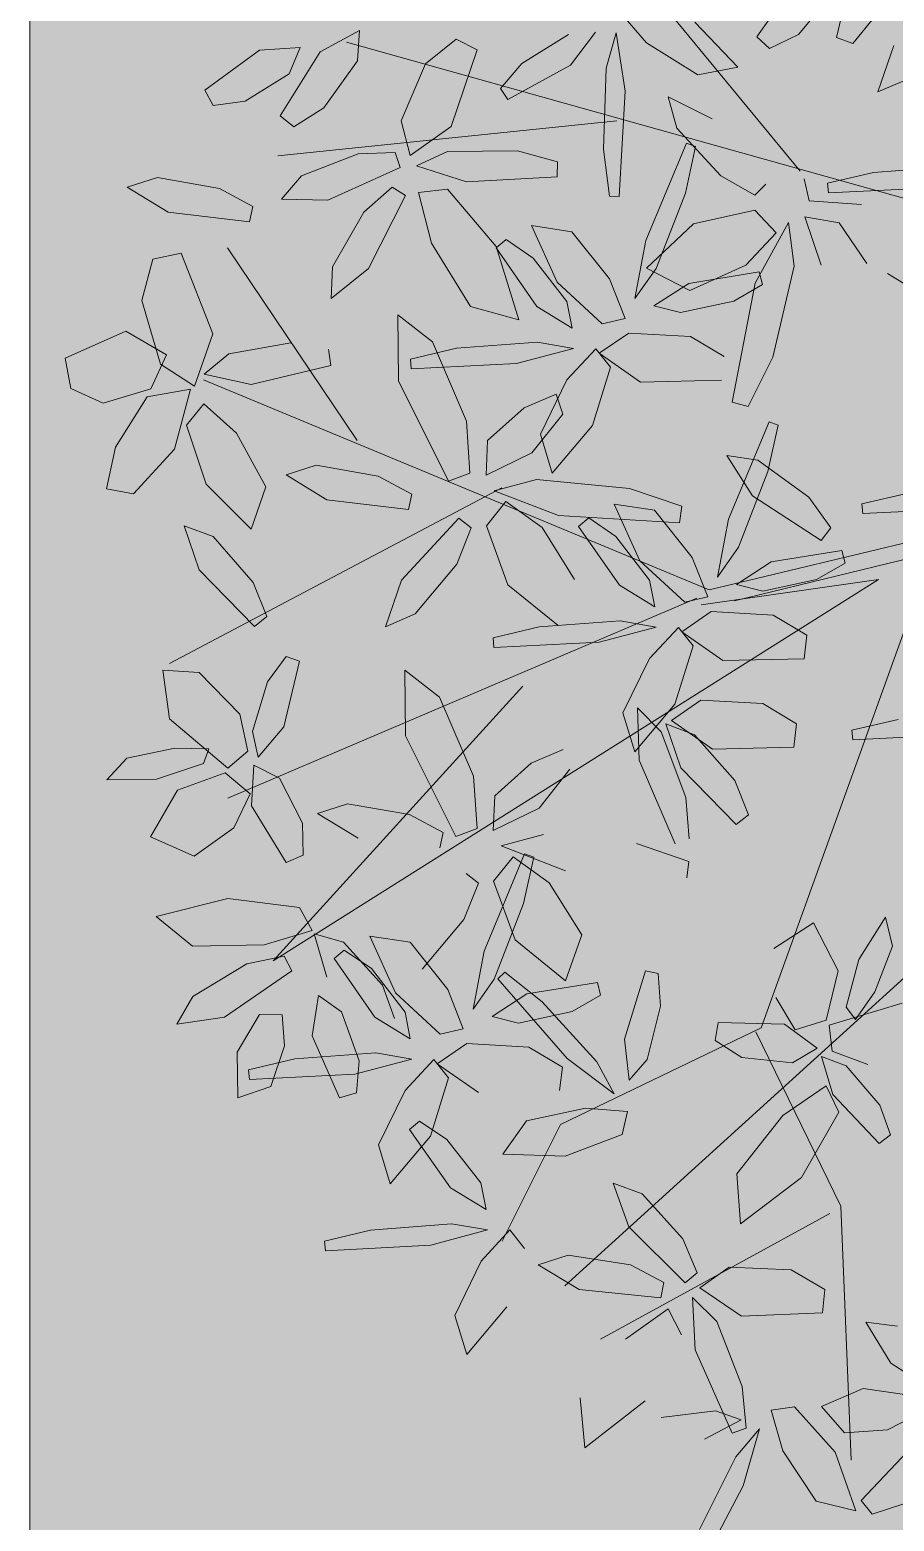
# Model space of a CAD drawing. Header units: metres. Extents: x 349703 to 349913, y 9282546 to 9282694.
# Drawn here: x 349752.393 to 349753.343, y 9282674.644 to 9282676.282 of the extents above; entities that cross this region are included whole.
import ezdxf

# ---------------------------------------------------------------- set-up
doc = ezdxf.new("R2010")
doc.units = ezdxf.units.M
doc.header["$LTSCALE"] = 0.25
doc.layers.add('AREA-VERDE', color=3, linetype='CONTINUOUS', lineweight=9)
doc.layers.add('ARQ-FONDO', color=253, linetype='CONTINUOUS', lineweight=9)

# ---------------------------------------------------------------- blocks, each defined once
blk = doc.blocks.new('291')
at = {"layer": 'AREA-VERDE', "lineweight": 0, "true_color": 0xc4e4b2, "transparency": 33554687}
h = blk.add_hatch(color=3, dxfattribs=at)
h.dxf.hatch_style = 1
h.paths.add_polyline_path([(349597.5555, 9282677.2878), (349595.4206, 9282677.2878), (349595.4206, 9282674.5929), (349597.5555, 9282674.5929)])
at = {"layer": 'ARQ-FONDO'}
blk.add_lwpolyline([(349595.4206, 9282677.2878), (349597.5555, 9282677.2878), (349597.5555, 9282674.5929), (349595.4206, 9282674.5929)], close=True, dxfattribs=at)
blk = doc.blocks.new('ARR2')
at = {"layer": 'ARQ-FONDO', "lineweight": 5}
for p, q in [((2740.4388, 1214.8759), (2739.976, 1215.4379)), ((2740.5243, 1215.2046), (2740.4964, 1215.088)), ((2740.4321, 1215.1766), (2740.3701, 1215.089)), ((2740.4365, 1215.0925), (2740.4887, 1215.156)), ((2740.1952, 1215.0794), (2740.151, 1215.1302)), ((2740.2716, 1215.112), (2740.34, 1215.0406)), ((2740.5225, 1215.0785), (2740.5583, 1215.122)), ((2739.7396, 1215.0992), (2739.6768, 1215.065)), ((2739.7365, 1215.0507), (2739.7396, 1215.0992)), ((2739.8927, 1215.0854), (2739.8445, 1215.0461)), ((2739.9262, 1215.0684), (2739.8927, 1215.0854)), ((2739.9972, 1215.0468), (2740.0713, 1215.0925)), ((2740.1143, 1215.0964), (2740.0742, 1215.0442)), ((2740.1309, 1215.0394), (2740.1468, 1215.0953)), ((2740.1468, 1215.0953), (2740.161, 1215.0027)), ((2740.3701, 1215.089), (2740.3905, 1215.0702)), ((2740.3905, 1215.0702), (2740.4365, 1215.0925)), ((2740.4964, 1215.088), (2740.5225, 1215.0785)), ((2739.5805, 1215.0678), (2739.4939, 1215.0044)), ((2739.6455, 1215.0719), (2739.5805, 1215.0678)), ((2739.6768, 1215.065), (2739.6133, 1214.9633)), ((2739.6277, 1215.0303), (2739.6455, 1215.0719)), ((2740.9134, 1214.7457), (2739.7186, 1215.0803)), ((2739.885, 1214.9464), (2739.9262, 1215.0684)), ((2740.2764, 1215.0286), (2740.1952, 1215.0794)), ((2740.5625, 1215.0016), (2740.5878, 1215.0754)), ((2739.6829, 1214.976), (2739.7365, 1215.0507)), ((2739.8445, 1215.0461), (2739.8056, 1214.9557)), ((2739.9632, 1215.007), (2739.9972, 1215.0468)), ((2740.0742, 1215.0442), (2739.9748, 1214.9897)), ((2740.1269, 1214.9107), (2740.1309, 1215.0394)), ((2740.34, 1215.0406), (2740.2764, 1215.0286)), ((2739.558, 1214.9867), (2739.6277, 1215.0303)), ((2740.6097, 1215.0218), (2740.5625, 1215.0016)), ((2739.4939, 1215.0044), (2739.5073, 1214.9801)), ((2739.9748, 1214.9897), (2739.9632, 1215.007)), ((2740.161, 1215.0027), (2740.1516, 1214.8357)), ((2740.2295, 1214.9936), (2740.2993, 1214.9588)), ((2740.2433, 1214.9442), (2740.2295, 1214.9936)), ((2739.5073, 1214.9801), (2739.558, 1214.9867)), ((2739.6351, 1214.946), (2739.6829, 1214.976)), ((2740.1478, 1214.9555), (2739.6101, 1214.8999)), ((2739.6133, 1214.9633), (2739.6351, 1214.946)), ((2739.8056, 1214.9557), (2739.8197, 1214.9006)), ((2739.8197, 1214.9006), (2739.885, 1214.9464)), ((2740.3129, 1214.8681), (2740.2433, 1214.9442)), ((2740.194, 1214.7655), (2740.2585, 1214.9199)), ((2740.2585, 1214.9199), (2740.2728, 1214.9146)), ((2739.7376, 1214.9031), (2739.6474, 1214.8683)), ((2739.7961, 1214.9051), (2739.7376, 1214.9031)), ((2739.804, 1214.8814), (2739.7961, 1214.9051)), ((2739.879, 1214.9068), (2739.8301, 1214.8844)), ((2739.9901, 1214.9079), (2739.879, 1214.9068)), ((2740.054, 1214.8904), (2739.9901, 1214.9079)), ((2740.1363, 1214.8359), (2740.1269, 1214.9107)), ((2740.2728, 1214.9146), (2740.2568, 1214.841)), ((2739.6893, 1214.8297), (2739.804, 1214.8814)), ((2739.8301, 1214.8844), (2739.9091, 1214.8588)), ((2740.0534, 1214.8668), (2740.054, 1214.8904)), ((2740.4822, 1214.8564), (2740.5556, 1214.8737)), ((2740.5556, 1214.8737), (2740.6841, 1214.8833)), ((2739.4186, 1214.8655), (2739.3709, 1214.8502)), ((2739.3709, 1214.8502), (2739.4356, 1214.8106)), ((2739.5171, 1214.8484), (2739.4186, 1214.8655)), ((2739.5701, 1214.8197), (2739.5171, 1214.8484)), ((2739.6474, 1214.8683), (2739.6156, 1214.8313)), ((2739.7915, 1214.8504), (2739.7464, 1214.8104)), ((2739.8126, 1214.837), (2739.7915, 1214.8504)), ((2739.9091, 1214.8588), (2740.0534, 1214.8668)), ((2740.3669, 1214.8376), (2740.3129, 1214.8681)), ((2740.3846, 1214.8552), (2740.3669, 1214.8376)), ((2740.4451, 1214.8636), (2740.4533, 1214.8284)), ((2740.4837, 1214.8412), (2740.4822, 1214.8564)), ((2740.6508, 1214.8495), (2740.4837, 1214.8412)), ((2739.6156, 1214.8313), (2739.6893, 1214.8297)), ((2739.754, 1214.7209), (2739.8126, 1214.837)), ((2739.833, 1214.842), (2739.8791, 1214.847)), ((2739.8538, 1214.7616), (2739.833, 1214.842)), ((2739.8791, 1214.847), (2739.9563, 1214.7558)), ((2740.1516, 1214.8357), (2740.1363, 1214.8359)), ((2740.2568, 1214.841), (2740.2102, 1214.7209)), ((2740.4533, 1214.8284), (2740.5361, 1214.8228)), ((2739.4356, 1214.8106), (2739.5648, 1214.7953)), ((2739.5648, 1214.7953), (2739.5701, 1214.8197)), ((2739.7464, 1214.8104), (2739.6966, 1214.7238)), ((2740.3668, 1214.8135), (2740.2699, 1214.792)), ((2740.4009, 1214.7777), (2740.3668, 1214.8135)), ((2740.4466, 1214.8032), (2740.5011, 1214.7936)), ((2740.4721, 1214.7265), (2740.4466, 1214.8032)), ((2740.0127, 1214.7894), (2740.0766, 1214.7795)), ((2740.0534, 1214.6993), (2740.0127, 1214.7894)), ((2740.0766, 1214.7795), (2740.1363, 1214.7046)), ((2740.2699, 1214.792), (2740.1951, 1214.7214)), ((2740.3525, 1214.7262), (2740.4009, 1214.7777)), ((2740.4206, 1214.794), (2740.3678, 1214.698)), ((2740.4296, 1214.7249), (2740.4206, 1214.794)), ((2740.5011, 1214.7936), (2740.5447, 1214.7292)), ((2739.7357, 1214.4481), (2739.5297, 1214.7537)), ((2739.9155, 1214.661), (2739.8538, 1214.7616)), ((2739.9562, 1214.7539), (2739.9722, 1214.7673)), ((2740.0209, 1214.6608), (2739.9562, 1214.7539)), ((2739.9563, 1214.7558), (2739.9924, 1214.6394)), ((2739.9722, 1214.7673), (2740.0154, 1214.7377)), ((2740.1767, 1214.6735), (2740.194, 1214.7655)), ((2739.4116, 1214.7359), (2739.3941, 1214.6702)), ((2739.4565, 1214.7454), (2739.4116, 1214.7359)), ((2739.5069, 1214.6174), (2739.4565, 1214.7454)), ((2740.0154, 1214.7377), (2740.0687, 1214.6688)), ((2739.6966, 1214.7238), (2739.6946, 1214.6737)), ((2739.6946, 1214.6737), (2739.754, 1214.7209)), ((2740.2102, 1214.7209), (2740.1767, 1214.6735)), ((2740.1951, 1214.7214), (2740.2639, 1214.6861)), ((2740.2621, 1214.6975), (2740.3739, 1214.7159)), ((2740.2639, 1214.6861), (2740.3525, 1214.7262)), ((2740.3739, 1214.7159), (2740.3792, 1214.6957)), ((2740.3958, 1214.5805), (2740.4296, 1214.7249)), ((2740.5776, 1214.7132), (2740.6423, 1214.6736)), ((2740.1246, 1214.6335), (2740.0534, 1214.6993)), ((2740.1363, 1214.7046), (2740.1611, 1214.6419)), ((2740.2069, 1214.6617), (2740.2621, 1214.6975)), ((2740.3678, 1214.698), (2740.3311, 1214.5088)), ((2740.3792, 1214.6957), (2740.3339, 1214.6694)), ((2739.3941, 1214.6702), (2739.4234, 1214.5694)), ((2739.9924, 1214.6394), (2739.9155, 1214.661)), ((2740.077, 1214.6264), (2740.0209, 1214.6608)), ((2740.0687, 1214.6688), (2740.077, 1214.6264)), ((2740.2488, 1214.651), (2740.2069, 1214.6617)), ((2740.3339, 1214.6694), (2740.2488, 1214.651)), ((2739.8002, 1214.6476), (2739.8013, 1214.543)), ((2739.8551, 1214.6047), (2739.8002, 1214.6476)), ((2740.1611, 1214.6419), (2740.1246, 1214.6335)), ((2739.3684, 1214.6215), (2739.2724, 1214.5786)), ((2739.4331, 1214.5843), (2739.3684, 1214.6215)), ((2739.4777, 1214.5345), (2739.5069, 1214.6174)), ((2740.1668, 1214.6187), (2740.1199, 1214.5866)), ((2740.2651, 1214.6131), (2740.1668, 1214.6187)), ((2740.3185, 1214.5812), (2740.2651, 1214.6131)), ((2739.6307, 1214.6032), (2739.5323, 1214.5855)), ((2739.6939, 1214.5672), (2739.6904, 1214.5933)), ((2739.8203, 1214.5771), (2739.8937, 1214.5944)), ((2739.9093, 1214.4789), (2739.8551, 1214.6047)), ((2739.8937, 1214.5944), (2740.0221, 1214.604)), ((2740.0793, 1214.594), (2739.9888, 1214.5701)), ((2740.0221, 1214.604), (2740.0793, 1214.594)), ((2740.0687, 1214.5443), (2740.1145, 1214.5936)), ((2740.1145, 1214.5936), (2740.1379, 1214.5643)), ((2739.2724, 1214.5786), (2739.2815, 1214.5308)), ((2739.4085, 1214.5301), (2739.4331, 1214.5843)), ((2739.4234, 1214.5694), (2739.4777, 1214.5345)), ((2739.5323, 1214.5855), (2739.4928, 1214.5535)), ((2739.5673, 1214.5369), (2739.6939, 1214.5672)), ((2739.8217, 1214.5619), (2739.8203, 1214.5771)), ((2739.9888, 1214.5701), (2739.8217, 1214.5619)), ((2740.1379, 1214.5643), (2740.1091, 1214.4717)), ((2740.1199, 1214.5866), (2740.1853, 1214.5408)), ((2740.3567, 1214.502), (2740.3958, 1214.5805)), ((2740.2945, 1214.2111), (2739.492, 1214.5443)), ((2739.4928, 1214.5535), (2739.5673, 1214.5369)), ((2739.8013, 1214.543), (2739.8809, 1214.3833)), ((2740.0267, 1214.4581), (2740.0687, 1214.5443)), ((2740.1853, 1214.5408), (2740.314, 1214.544)), ((2739.2815, 1214.5308), (2739.3325, 1214.5073)), ((2739.3325, 1214.5073), (2739.4085, 1214.5301)), ((2739.4023, 1214.5175), (2739.352, 1214.4375)), ((2739.4714, 1214.5293), (2739.4023, 1214.5175)), ((2739.4456, 1214.434), (2739.4714, 1214.5293)), ((2740.0008, 1214.4999), (2740.0516, 1214.5215)), ((2740.0516, 1214.5215), (2740.0623, 1214.4899)), ((2739.4925, 1214.506), (2739.4649, 1214.4724)), ((2739.5442, 1214.4597), (2739.4925, 1214.506)), ((2739.9428, 1214.4481), (2740.0008, 1214.4999)), ((2740.3311, 1214.5088), (2740.3567, 1214.502)), ((2739.4649, 1214.4724), (2739.4959, 1214.3786)), ((2739.9147, 1214.3961), (2739.9093, 1214.4789)), ((2740.0623, 1214.4899), (2740.0131, 1214.4282)), ((2740.1091, 1214.4717), (2740.0453, 1214.3962)), ((2740.3251, 1214.3232), (2740.3896, 1214.4776)), ((2740.4039, 1214.4723), (2740.3879, 1214.3987)), ((2740.3896, 1214.4776), (2740.4039, 1214.4723)), ((2739.5906, 1214.3743), (2739.5442, 1214.4597)), ((2739.9405, 1214.3928), (2739.9428, 1214.4481)), ((2740.0453, 1214.3962), (2740.0267, 1214.4581)), ((2739.352, 1214.4375), (2739.338, 1214.3714)), ((2739.3805, 1214.3634), (2739.4456, 1214.434)), ((2740.0131, 1214.4282), (2739.9405, 1214.3928)), ((2740.3225, 1214.4241), (2740.3631, 1214.3601)), ((2740.372, 1214.4168), (2740.3225, 1214.4241)), ((2739.6708, 1214.4087), (2739.6231, 1214.3935)), ((2739.7693, 1214.3916), (2739.6708, 1214.4087)), ((2740.3879, 1214.3987), (2740.3413, 1214.2785)), ((2740.4529, 1214.3582), (2740.372, 1214.4168)), ((2739.4959, 1214.3786), (2739.5677, 1214.307)), ((2739.6231, 1214.3935), (2739.6878, 1214.3539)), ((2739.8223, 1214.3629), (2739.7693, 1214.3916)), ((2739.8809, 1214.3833), (2739.9147, 1214.3961)), ((2740.0204, 1214.3863), (2739.9531, 1214.3682)), ((2740.168, 1214.372), (2740.0204, 1214.3863)), ((2739.338, 1214.3714), (2739.3805, 1214.3634)), ((2739.9655, 1214.3726), (2739.4378, 1214.0937)), ((2739.5677, 1214.307), (2739.5906, 1214.3743)), ((2739.6878, 1214.3539), (2739.817, 1214.3385)), ((2739.817, 1214.3385), (2739.8223, 1214.3629)), ((2739.9531, 1214.3682), (2740.0553, 1214.3287)), ((2740.251, 1214.3436), (2740.168, 1214.372)), ((2740.9352, 1214.3642), (2740.2945, 1214.2111)), ((2740.3631, 1214.3601), (2740.4724, 1214.2895)), ((2740.4879, 1214.3091), (2740.4529, 1214.3582)), ((2740.5368, 1214.3474), (2740.6102, 1214.3646)), ((2739.9718, 1214.3509), (2739.9409, 1214.3123)), ((2740.0294, 1214.3098), (2739.9718, 1214.3509)), ((2740.0553, 1214.3287), (2740.2477, 1214.3174)), ((2740.1438, 1214.347), (2740.2077, 1214.3372)), ((2740.1845, 1214.2569), (2740.1438, 1214.347)), ((2740.2077, 1214.3372), (2740.2674, 1214.2622)), ((2740.2477, 1214.3174), (2740.251, 1214.3436)), ((2740.3345, 1214.1933), (2740.9358, 1214.3402)), ((2740.5383, 1214.3322), (2740.5368, 1214.3474)), ((2740.7053, 1214.3404), (2740.5383, 1214.3322)), ((2739.4613, 1214.3126), (2739.4851, 1214.2428)), ((2739.5071, 1214.2954), (2739.4613, 1214.3126)), ((2739.8059, 1214.2262), (2739.8972, 1214.3245)), ((2739.917, 1214.3092), (2739.8939, 1214.2517)), ((2739.8972, 1214.3245), (2739.917, 1214.3092)), ((2739.9409, 1214.3123), (2739.9751, 1214.2191)), ((2740.0808, 1214.2273), (2740.0294, 1214.3098)), ((2740.0873, 1214.3116), (2740.1033, 1214.325)), ((2740.152, 1214.2185), (2740.0873, 1214.3116)), ((2740.1033, 1214.325), (2740.1465, 1214.2954)), ((2740.3077, 1214.2312), (2740.3251, 1214.3232)), ((2740.4724, 1214.2895), (2740.4879, 1214.3091)), ((2739.5706, 1214.2225), (2739.5071, 1214.2954)), ((2740.1465, 1214.2954), (2740.1997, 1214.2265)), ((2740.2557, 1214.1911), (2740.1845, 1214.2569)), ((2740.2674, 1214.2622), (2740.2922, 1214.1996)), ((2740.3413, 1214.2785), (2740.3077, 1214.2312)), ((2740.3932, 1214.2552), (2740.505, 1214.2735)), ((2740.505, 1214.2735), (2740.5103, 1214.2534)), ((2739.4851, 1214.2428), (2739.573, 1214.1527)), ((2739.8939, 1214.2517), (2739.8278, 1214.1726)), ((2740.338, 1214.2193), (2740.3932, 1214.2552)), ((2740.5103, 1214.2534), (2740.4649, 1214.2271)), ((2739.5925, 1214.1683), (2739.5706, 1214.2225)), ((2739.6024, 1213.6218), (2740.5631, 1214.2272)), ((2739.7806, 1214.1524), (2739.8059, 1214.2262)), ((2739.9751, 1214.2191), (2740.055, 1214.1543)), ((2740.2081, 1214.1841), (2740.152, 1214.2185)), ((2740.1997, 1214.2265), (2740.2081, 1214.1841)), ((2740.2821, 1214.1872), (2740.5631, 1214.2272)), ((2740.3798, 1214.2087), (2740.338, 1214.2193)), ((2740.6354, 1214.2321), (2740.3772, 1213.5152)), ((2740.4649, 1214.2271), (2740.3798, 1214.2087)), ((2740.275, 1214.1978), (2739.5306, 1213.8801)), ((2740.2922, 1214.1996), (2740.2557, 1214.1911)), ((2739.573, 1214.1527), (2739.5925, 1214.1683)), ((2739.8278, 1214.1726), (2739.7806, 1214.1524)), ((2740.0247, 1214.152), (2740.1532, 1214.1616)), ((2740.1532, 1214.1616), (2740.2104, 1214.1517)), ((2740.2979, 1214.1764), (2740.251, 1214.1443)), ((2740.3961, 1214.1708), (2740.2979, 1214.1764)), ((2740.4496, 1214.1389), (2740.3961, 1214.1708)), ((2739.9514, 1214.1348), (2740.0247, 1214.152)), ((2740.2104, 1214.1517), (2740.1199, 1214.1278)), ((2740.1997, 1214.1019), (2740.2456, 1214.1512)), ((2740.2456, 1214.1512), (2740.269, 1214.1219)), ((2740.251, 1214.1443), (2740.3164, 1214.0985)), ((2740.4451, 1214.1016), (2740.4496, 1214.1389)), ((2739.9528, 1214.1196), (2739.9514, 1214.1348)), ((2740.1199, 1214.1278), (2739.9528, 1214.1196)), ((2740.269, 1214.1219), (2740.2402, 1214.0293)), ((2739.6232, 1214.1048), (2739.5933, 1214.0649)), ((2739.6192, 1213.9933), (2739.6442, 1214.0974)), ((2739.6442, 1214.0974), (2739.6232, 1214.1048)), ((2740.1577, 1214.0158), (2740.1997, 1214.1019)), ((2740.3164, 1214.0985), (2740.4451, 1214.1016)), ((2739.4275, 1214.0832), (2739.4379, 1214.006)), ((2739.4852, 1214.0795), (2739.4275, 1214.0832)), ((2739.5495, 1214.0136), (2739.4852, 1214.0795)), ((2739.8116, 1214.0835), (2739.8126, 1213.9789)), ((2739.8665, 1214.0407), (2739.8116, 1214.0835)), ((2739.5933, 1214.0649), (2739.5695, 1213.9862)), ((2739.9988, 1214.0577), (2739.6024, 1213.6218)), ((2739.9206, 1213.9149), (2739.8665, 1214.0407)), ((2740.2402, 1214.0293), (2740.1764, 1213.9539)), ((2740.1806, 1214.0237), (2740.1836, 1213.9407)), ((2740.2183, 1213.9854), (2740.1806, 1214.0237)), ((2740.2815, 1214.0357), (2740.2346, 1214.0036)), ((2740.3798, 1214.0302), (2740.2815, 1214.0357)), ((2740.4332, 1213.9983), (2740.3798, 1214.0302)), ((2739.4379, 1214.006), (2739.5303, 1213.928)), ((2739.5623, 1213.9548), (2739.5495, 1214.0136)), ((2740.1764, 1213.9539), (2740.1577, 1214.0158)), ((2740.2258, 1213.998), (2740.2495, 1213.9283)), ((2740.2715, 1213.9808), (2740.2258, 1213.998)), ((2740.2346, 1214.0036), (2740.3, 1213.9579)), ((2740.4287, 1213.961), (2740.4332, 1213.9983)), ((2740.5209, 1213.988), (2740.5943, 1214.0052)), ((2739.5695, 1213.9862), (2739.5786, 1213.9451)), ((2739.5786, 1213.9451), (2739.6192, 1213.9933)), ((2739.8126, 1213.9789), (2739.8923, 1213.8193)), ((2740.2574, 1213.8814), (2740.2183, 1213.9854)), ((2740.3351, 1213.908), (2740.2715, 1213.9808)), ((2740.5224, 1213.9728), (2740.5209, 1213.988)), ((2740.6894, 1213.981), (2740.5224, 1213.9728)), ((2739.3704, 1213.9437), (2739.4465, 1213.9596)), ((2739.4465, 1213.9596), (2739.5001, 1213.9584)), ((2739.5001, 1213.9584), (2739.4916, 1213.9352)), ((2739.5303, 1213.928), (2739.5623, 1213.9548)), ((2740.0122, 1213.9358), (2740.063, 1213.9574)), ((2740.3, 1213.9579), (2740.4287, 1213.961)), ((2739.3382, 1213.9093), (2739.3704, 1213.9437)), ((2739.4916, 1213.9352), (2739.4174, 1213.9104)), ((2739.5716, 1213.9325), (2739.5681, 1213.8679)), ((2739.6124, 1213.9121), (2739.5716, 1213.9325)), ((2739.9542, 1213.884), (2740.0122, 1213.9358)), ((2740.0736, 1213.9259), (2740.0245, 1213.8642)), ((2740.1836, 1213.9407), (2740.2405, 1213.8078)), ((2740.2495, 1213.9283), (2740.3375, 1213.8381)), ((2739.4174, 1213.9104), (2739.3382, 1213.9093)), ((2739.5265, 1213.9202), (2739.4505, 1213.8928)), ((2739.5661, 1213.887), (2739.5265, 1213.9202)), ((2739.6492, 1213.8404), (2739.6124, 1213.9121)), ((2739.926, 1213.8321), (2739.9206, 1213.9149)), ((2740.357, 1213.8537), (2740.3351, 1213.908)), ((2739.4505, 1213.8928), (2739.4079, 1213.8186)), ((2739.5402, 1213.8332), (2739.5661, 1213.887)), ((2739.9519, 1213.8288), (2739.9542, 1213.884)), ((2740.2628, 1213.8153), (2740.2574, 1213.8814)), ((2739.5681, 1213.8679), (2739.6233, 1213.778)), ((2739.7206, 1213.8712), (2739.6729, 1213.856)), ((2739.6729, 1213.856), (2739.7376, 1213.8164)), ((2739.8191, 1213.8541), (2739.7206, 1213.8712)), ((2739.8721, 1213.8254), (2739.8191, 1213.8541)), ((2740.0245, 1213.8642), (2739.9519, 1213.8288)), ((2740.9133, 1213.8764), (2740.0653, 1213.1056)), ((2739.4768, 1213.7881), (2739.5402, 1213.8332)), ((2739.65, 1213.7897), (2739.6492, 1213.8404)), ((2739.8923, 1213.8193), (2739.926, 1213.8321)), ((2740.3375, 1213.8381), (2740.357, 1213.8537)), ((2739.4079, 1213.8186), (2739.4768, 1213.7881)), ((2739.8668, 1213.801), (2739.8721, 1213.8254)), ((2740.0317, 1213.8223), (2739.9645, 1213.8042)), ((2740.2623, 1213.7796), (2740.1793, 1213.808)), ((2739.6233, 1213.778), (2739.65, 1213.7897)), ((2739.9372, 1213.6373), (2740.0016, 1213.7916)), ((2739.9832, 1213.7869), (2739.9522, 1213.7483)), ((2739.9645, 1213.8042), (2740.0667, 1213.7646)), ((2740.0407, 1213.7457), (2739.9832, 1213.7869)), ((2740.016, 1213.7864), (2740, 1213.7127)), ((2740.0016, 1213.7916), (2740.016, 1213.7864)), ((2739.9086, 1213.7605), (2739.9284, 1213.7452)), ((2740.259, 1213.7534), (2740.2623, 1213.7796)), ((2739.9284, 1213.7452), (2739.9053, 1213.6876)), ((2739.9522, 1213.7483), (2739.9865, 1213.6551)), ((2740.0922, 1213.6632), (2740.0407, 1213.7457)), ((2739.5303, 1213.7208), (2739.4169, 1213.6922)), ((2739.6444, 1213.7067), (2739.5303, 1213.7208)), ((2740, 1213.7127), (2739.9534, 1213.5926)), ((2739.4169, 1213.6922), (2739.4742, 1213.6452)), ((2739.6642, 1213.67), (2739.6444, 1213.7067)), ((2740.532, 1213.6241), (2740.5743, 1213.6911)), ((2740.5743, 1213.6911), (2740.5856, 1213.6453)), ((2739.588, 1213.6472), (2739.6642, 1213.67)), ((2739.6676, 1213.6646), (2739.6876, 1213.596)), ((2739.7143, 1213.6513), (2739.6676, 1213.6646)), ((2739.9053, 1213.6876), (2739.8391, 1213.6086)), ((2740.4603, 1213.6823), (2740.3971, 1213.6412)), ((2740.4991, 1213.606), (2740.4603, 1213.6823)), ((2739.4742, 1213.6452), (2739.588, 1213.6472)), ((2739.7759, 1213.583), (2739.7143, 1213.6513)), ((2739.7558, 1213.6611), (2739.8198, 1213.6513)), ((2739.7965, 1213.571), (2739.7558, 1213.6611)), ((2739.8198, 1213.6513), (2739.8795, 1213.5763)), ((2739.9865, 1213.6551), (2740.0663, 1213.5903)), ((2740.0663, 1213.5903), (2740.0922, 1213.6632)), ((2740.5856, 1213.6453), (2740.5573, 1213.5728)), ((2739.5604, 1213.6171), (2739.4749, 1213.5653)), ((2739.6197, 1213.6293), (2739.5604, 1213.6171)), ((2739.6323, 1213.6062), (2739.6197, 1213.6293)), ((2739.6994, 1213.6256), (2739.7153, 1213.639)), ((2739.764, 1213.5325), (2739.6994, 1213.6256)), ((2739.7153, 1213.639), (2739.7585, 1213.6094)), ((2739.9198, 1213.5452), (2739.9372, 1213.6373)), ((2740.5122, 1213.5484), (2740.532, 1213.6241)), ((2739.525, 1213.5325), (2739.6323, 1213.6062)), ((2739.7585, 1213.6094), (2739.8118, 1213.5405)), ((2739.9593, 1213.5932), (2739.9704, 1213.6037)), ((2739.9704, 1213.6037), (2740.0293, 1213.5567)), ((2740.1602, 1213.4977), (2740.1934, 1213.6061)), ((2740.1934, 1213.6061), (2740.2138, 1213.6018)), ((2740.2138, 1213.6018), (2740.2172, 1213.5496)), ((2740.4805, 1213.5274), (2740.4991, 1213.606)), ((2739.7951, 1213.53), (2739.7759, 1213.583)), ((2739.8677, 1213.5052), (2739.7965, 1213.571)), ((2739.8795, 1213.5763), (2739.9042, 1213.5137)), ((2739.9534, 1213.5926), (2739.9198, 1213.5452)), ((2740.069, 1213.4669), (2739.9593, 1213.5932)), ((2740.0052, 1213.5693), (2740.1171, 1213.5876)), ((2740.1171, 1213.5876), (2740.1223, 1213.5674)), ((2740.5573, 1213.5728), (2740.5269, 1213.5286)), ((2739.4749, 1213.5653), (2739.4495, 1213.5213)), ((2739.6743, 1213.5669), (2739.6645, 1213.5025)), ((2739.7111, 1213.5406), (2739.6743, 1213.5669)), ((2739.95, 1213.5334), (2740.0052, 1213.5693)), ((2740.0293, 1213.5567), (2740.1162, 1213.4616)), ((2740.1223, 1213.5674), (2740.077, 1213.5412)), ((2740.2172, 1213.5496), (2740.196, 1213.4651)), ((2740.4001, 1213.5635), (2740.4311, 1213.5124)), ((2740.6007, 1213.5547), (2740.485, 1213.5199)), ((2740.5269, 1213.5286), (2740.5122, 1213.5484)), ((2739.4495, 1213.5213), (2739.525, 1213.5325)), ((2739.581, 1213.5364), (2739.5451, 1213.4767)), ((2739.6168, 1213.5363), (2739.581, 1213.5364)), ((2739.6206, 1213.4867), (2739.6168, 1213.5363)), ((2739.739, 1213.4633), (2739.7111, 1213.5406)), ((2739.8201, 1213.4982), (2739.764, 1213.5325)), ((2739.8118, 1213.5405), (2739.8201, 1213.4982)), ((2739.9919, 1213.5227), (2739.95, 1213.5334)), ((2740.077, 1213.5412), (2739.9919, 1213.5227)), ((2740.3086, 1213.5241), (2740.3038, 1213.4953)), ((2740.414, 1213.5212), (2740.3086, 1213.5241)), ((2740.4311, 1213.5124), (2740.4805, 1213.5274)), ((2739.6645, 1213.5025), (2739.708, 1213.4044)), ((2739.9042, 1213.5137), (2739.8677, 1213.5052)), ((2740.3772, 1213.5152), (2740.0587, 1213.3619)), ((2740.3684, 1213.5093), (2740.5038, 1213.2324)), ((2740.4661, 1213.4829), (2740.414, 1213.5212)), ((2740.485, 1213.5199), (2740.49, 1213.4785)), ((2739.5451, 1213.4767), (2739.5461, 1213.4045)), ((2739.5986, 1213.4223), (2739.6206, 1213.4867)), ((2739.6368, 1213.4661), (2739.7653, 1213.4757)), ((2739.7653, 1213.4757), (2739.8225, 1213.4658)), ((2739.9099, 1213.4904), (2739.863, 1213.4583)), ((2740.0082, 1213.4848), (2739.9099, 1213.4904)), ((2740.0617, 1213.4529), (2740.0082, 1213.4848)), ((2740.1678, 1213.4323), (2740.1602, 1213.4977)), ((2740.3038, 1213.4953), (2740.3466, 1213.4683)), ((2740.4268, 1213.4599), (2740.4661, 1213.4829)), ((2740.49, 1213.4785), (2740.5462, 1213.457)), ((2739.5634, 1213.4488), (2739.6368, 1213.4661)), ((2739.8225, 1213.4658), (2739.7319, 1213.4419)), ((2739.7347, 1213.4124), (2739.739, 1213.4633)), ((2739.8118, 1213.416), (2739.8577, 1213.4653)), ((2739.8577, 1213.4653), (2739.881, 1213.436)), ((2739.863, 1213.4583), (2739.9284, 1213.4126)), ((2740.0572, 1213.4157), (2740.0617, 1213.4529)), ((2740.1438, 1213.4105), (2740.069, 1213.4669)), ((2740.1162, 1213.4616), (2740.1438, 1213.4105)), ((2740.196, 1213.4651), (2740.1678, 1213.4323)), ((2740.3466, 1213.4683), (2740.4268, 1213.4599)), ((2740.4728, 1213.4701), (2740.491, 1213.4098)), ((2740.5122, 1213.4553), (2740.4728, 1213.4701)), ((2740.5652, 1213.3924), (2740.5122, 1213.4553)), ((2739.5649, 1213.4336), (2739.5634, 1213.4488)), ((2739.7319, 1213.4419), (2739.5649, 1213.4336)), ((2739.881, 1213.436), (2739.8523, 1213.3434)), ((2739.5461, 1213.4045), (2739.5986, 1213.4223)), ((2739.708, 1213.4044), (2739.7347, 1213.4124)), ((2739.7698, 1213.3299), (2739.8118, 1213.416)), ((2740.4116, 1213.3762), (2740.48, 1213.4232)), ((2740.48, 1213.4232), (2740.5005, 1213.3817)), ((2740.491, 1213.4098), (2740.5646, 1213.3319)), ((2740.0044, 1213.3679), (2740.098, 1213.3881)), ((2740.098, 1213.3881), (2740.1651, 1213.3825)), ((2740.1651, 1213.3825), (2740.1565, 1213.3461)), ((2740.5005, 1213.3817), (2740.4413, 1213.2779)), ((2740.5823, 1213.3455), (2740.5652, 1213.3924)), ((2739.819, 1213.354), (2739.8349, 1213.3675)), ((2739.8349, 1213.3675), (2739.8782, 1213.3381)), ((2740.0587, 1213.3619), (2739.9661, 1213.1769)), ((2739.9672, 1213.315), (2740.0044, 1213.3679)), ((2740.3382, 1213.2837), (2740.4116, 1213.3762)), ((2739.8523, 1213.3434), (2739.7884, 1213.2679)), ((2739.8841, 1213.2612), (2739.819, 1213.354)), ((2739.8782, 1213.3381), (2739.9319, 1213.2695)), ((2740.1565, 1213.3461), (2740.066, 1213.3115)), ((2740.5646, 1213.3319), (2740.5823, 1213.3455)), ((2739.7884, 1213.2679), (2739.7698, 1213.3299)), ((2740.066, 1213.3115), (2739.9672, 1213.315)), ((2739.9319, 1213.2695), (2739.9404, 1213.2271)), ((2740.1423, 1213.2687), (2740.1671, 1213.1993)), ((2740.1883, 1213.2521), (2740.1423, 1213.2687)), ((2740.3443, 1213.2041), (2740.3382, 1213.2837)), ((2740.4413, 1213.2779), (2740.3443, 1213.2041)), ((2739.9404, 1213.2271), (2739.8841, 1213.2612)), ((2740.2529, 1213.1802), (2740.1883, 1213.2521)), ((2740.4862, 1213.2206), (2740.1221, 1213.0213)), ((2740.5038, 1213.2324), (2740.5199, 1212.8292)), ((2739.684, 1213.1765), (2739.7572, 1213.1941)), ((2739.7572, 1213.1941), (2739.8857, 1213.2044)), ((2739.9429, 1213.1948), (2739.8525, 1213.1704)), ((2739.8857, 1213.2044), (2739.9429, 1213.1948)), ((2739.9325, 1213.1449), (2739.9781, 1213.1945)), ((2739.9781, 1213.1945), (2740.0016, 1213.1653)), ((2740.1671, 1213.1993), (2740.2562, 1213.1104)), ((2739.6855, 1213.1613), (2739.684, 1213.1765)), ((2739.8525, 1213.1704), (2739.6855, 1213.1613)), ((2740.2755, 1213.1263), (2740.2529, 1213.1802)), ((2739.891, 1213.0586), (2739.9325, 1213.1449)), ((2740.0707, 1213.1547), (2740.0232, 1213.1389)), ((2740.1694, 1213.139), (2740.0707, 1213.1547)), ((2740.0232, 1213.1389), (2740.0884, 1213.1002)), ((2740.2228, 1213.1111), (2740.1694, 1213.139)), ((2740.2562, 1213.1104), (2740.2755, 1213.1263)), ((2740.3262, 1213.1354), (2740.2797, 1213.1026)), ((2740.4245, 1213.1312), (2740.3262, 1213.1354)), ((2740.4784, 1213.1), (2740.4245, 1213.1312)), ((2740.0884, 1213.1002), (2740.2178, 1213.0866)), ((2740.2178, 1213.0866), (2740.2228, 1213.1111)), ((2740.2797, 1213.1026), (2740.3457, 1213.0578)), ((2740.4744, 1213.0627), (2740.4784, 1213.1)), ((2739.9734, 1213.0725), (2739.9099, 1212.9967)), ((2740.2683, 1213.0871), (2740.2724, 1213.0041)), ((2740.3065, 1213.0494), (2740.2683, 1213.0871)), ((2739.9099, 1212.9967), (2739.891, 1213.0586)), ((2740.1619, 1213.0213), (2740.2296, 1213.0693)), ((2740.2296, 1213.0693), (2740.2507, 1213.028)), ((2740.3471, 1212.9459), (2740.3065, 1213.0494)), ((2740.3457, 1213.0578), (2740.4744, 1213.0627)), ((2740.5432, 1213.0483), (2740.5828, 1212.983)), ((2740.5936, 1213.0419), (2740.5432, 1213.0483)), ((2740.2724, 1213.0041), (2740.3312, 1212.8721)), ((2740.5828, 1212.983), (2740.6923, 1212.9126)), ((2740.3534, 1212.8799), (2740.3471, 1212.9459)), ((2740.5392, 1212.9429), (2740.473, 1212.914)), ((2740.6081, 1212.9329), (2740.5392, 1212.9429)), ((2740.097, 1212.8483), (2740.0898, 1212.9278)), ((2740.1929, 1212.9234), (2740.097, 1212.8483)), ((2740.2182, 1212.8967), (2740.3046, 1212.9074)), ((2740.3046, 1212.9074), (2740.3453, 1212.893)), ((2740.3927, 1212.9085), (2740.4298, 1212.9136)), ((2740.4117, 1212.8439), (2740.3927, 1212.9085)), ((2740.4298, 1212.9136), (2740.4948, 1212.8417)), ((2740.473, 1212.914), (2740.5096, 1212.8725)), ((2740.3453, 1212.893), (2740.2871, 1212.8623)), ((2740.5775, 1212.8772), (2740.6218, 1212.8999)), ((2740.3312, 1212.8721), (2740.3534, 1212.8799)), ((2740.3367, 1212.8343), (2740.3744, 1212.8785)), ((2740.3744, 1212.8785), (2740.3487, 1212.7884)), ((2740.5096, 1212.8725), (2740.5775, 1212.8772)), ((2740.4644, 1212.7638), (2740.4117, 1212.8439)), ((2740.4948, 1212.8417), (2740.5272, 1212.7483)), ((2740.6091, 1212.8428), (2740.5356, 1212.7647)), ((2740.2794, 1212.7189), (2740.3367, 1212.8343)), ((2740.3487, 1212.7884), (2740.2706, 1212.6405)), ((2740.5356, 1212.7647), (2740.5532, 1212.7432)), ((2740.5272, 1212.7483), (2740.4644, 1212.7638)), ((2740.5532, 1212.7432), (2740.6018, 1212.7589))]:
    blk.add_line(p, q, dxfattribs=at)

msp = doc.modelspace()

# ---------------------------------------------------------------- block references
at = {"layer": 'ARQ-FONDO'}
msp.add_blockref('291', (156.9728, 0), dxfattribs=at)
at = {"layer": 'ARQ-FONDO', "xscale": 0.6917913537138002, "yscale": 0.6917913537138002, "zscale": 0.6917913537138002}
msp.add_blockref('ARR2', (347857.4273, 9281835.686), dxfattribs=at)

doc.saveas('drawing.dxf')
